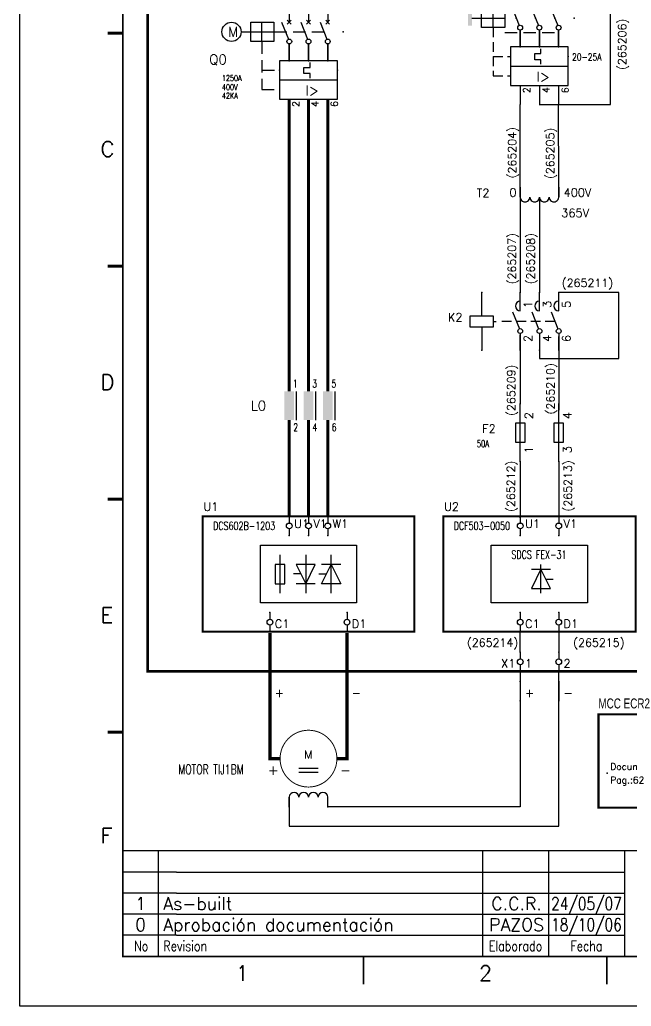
# Model space of a CAD drawing. Extents: x -25 to 1044, y -25744 to 292.
# Drawn here: x 172.5 to 295.2, y -6679.2 to -6481.2 of the extents above; entities that cross this region are included whole.
import ezdxf
from ezdxf.enums import TextEntityAlignment as Align

# ---------------------------------------------------------------- set-up
doc = ezdxf.new("R2010")
doc.units = 0
doc.header["$LTSCALE"] = 10
doc.header["$MEASUREMENT"] = 0
doc.linetypes.add('DASHDOT', pattern=[1, 0.5, -0.25, 0, -0.25])
doc.linetypes.add('HIDDEN', pattern=[0.375, 0.25, -0.125])
doc.layers.get('0').update_dxf_attribs({"linetype": 'CONTINUOUS'})
for name, color, linetype in [('$MKLNK', 7, 'HIDDEN'), ('1', 7, 'CONTINUOUS'), ('10', 5, 'CONTINUOUS'), ('102', 7, 'CONTINUOUS'), ('2', 7, 'CONTINUOUS'), ('4', 7, 'HIDDEN'), ('8', 1, 'CONTINUOUS'), ('9', 6, 'CONTINUOUS'), ('DIBUJO', 7, 'CONTINUOUS'), ('NODE', 7, 'CONTINUOUS')]:
    doc.layers.add(name, color=color, linetype=linetype)
doc.styles.add('HELV', font='HELVBLD.SHX', dxfattribs={"width": 1.2})
doc.styles.add('LABEL', font='SIMPLEX', dxfattribs={"width": 0.8, "height": 4})
doc.styles.add('ROMANS', font='romans')
doc.styles.get("Standard").update_dxf_attribs({"font": 'simplex'})

# ---------------------------------------------------------------- blocks, each defined once
blk = doc.blocks.new('NOD', base_point=(237.5, 170))
at = {"layer": 'NODE'}
blk.add_point((237.5, 170), dxfattribs=at)
blk = doc.blocks.new('$071501S')
at = {"layer": '2'}
for p, q in [((0, -6), (0, 0)), ((-3, -6), (3, -6)), ((-3, -9), (-3, -6)), ((3, -6), (3, -9)), ((3, -9), (-3, -9)), ((0, -9), (0, -15))]:
    blk.add_line(p, q, dxfattribs=at)
at = {"layer": '2', "rotation": 90}
for p in [(0, 0), (0, -15)]:
    blk.add_blockref('NOD', p, dxfattribs=at)
at = {"layer": '8'}
for tag, p in [('1A', (1, -3.325)), ('2A', (1, -13.325))]:
    blk.add_attdef(tag, p, '', height=2.15, dxfattribs=at)
at = {"layer": '9'}
blk.add_attdef('ID', text='', height=2.15, dxfattribs=at).set_placement((-5, -7.5), align=Align.RIGHT)
blk = doc.blocks.new('ACAD1F02')
at = {"layer": '2'}
for p, q in [((360, 150), (365, 150)), ((360, 149.03), (365, 149.03))]:
    blk.add_line(p, q, dxfattribs=at)
blk.add_lwpolyline([(355.12, 152.5, 0.25, 0.25, 1), (369.88, 152.5, 0.25, 0.25, 1)], format="xyseb", close=True, dxfattribs=at)
blk.add_text('M', height=2.15, dxfattribs=at).set_placement((362.5, 152.5), align=Align.CENTER)
blk = doc.blocks.new('$060303')
at = {"layer": '2'}
for p, q in [((0, 0), (2.5, 0)), ((0, -10), (2.5, -10))]:
    blk.add_line(p, q, dxfattribs=at)
for centre in [(2.5, -1.25), (2.5, -3.75), (2.5, -6.25), (2.5, -8.75)]:
    blk.add_arc(centre, 1.25, 270, 90, dxfattribs=at)
for p in [(0, 0), (0, -10)]:
    blk.add_blockref('NOD', p, dxfattribs=at)
at = {"layer": '8'}
for tag, p in [('1A', (1.5, -3.325)), ('2A', (1.5, -13.325))]:
    blk.add_attdef(tag, text='', height=2.15, dxfattribs=at).set_placement(p, align=Align.RIGHT)
at = {"layer": '9'}
blk.add_attdef('ID', text='', height=2.15, dxfattribs=at).set_placement((0, 1.175), align=Align.CENTER)
blk = doc.blocks.new('$$PLD12C')
for p, q in [((0, 2.5), (0, 0.75)), ((0, -0.75), (0, -2.5))]:
    blk.add_line(p, q)
at = {"layer": '2'}
blk.add_circle((0, 0), 0.75, dxfattribs=at)
for p in [(0, 2.5), (0, -2.5)]:
    blk.add_blockref('NOD', p, dxfattribs=at)
at = {"layer": '8'}
blk.add_attdef('*A', (1.25, -1.5), '', height=2.15, dxfattribs=at)
at = {"layer": '9'}
blk.add_attdef('ID', text='', height=2.15, dxfattribs=at).set_placement((-1.25, -1.5), align=Align.RIGHT)
blk = doc.blocks.new('$$PLD12')
blk.add_line((0, 2.5), (0, -2.5))
at = {"layer": '2'}
for p in [(0, 2.5), (0, -2.5)]:
    blk.add_blockref('NOD', p, dxfattribs=at)
at = {"layer": '8'}
blk.add_attdef('*A', (1.25, -1.5), '', height=2.15, dxfattribs=at)
at = {"layer": '9'}
blk.add_attdef('ID', text='', height=2.15, dxfattribs=at).set_placement((-1.25, -1.5), align=Align.RIGHT)
blk = doc.blocks.new('$$PLU21C')
for p, q in [((0, 2.5), (0, 0.75)), ((0, -0.75), (0, -2.5))]:
    blk.add_line(p, q)
at = {"layer": '2'}
blk.add_circle((0, 0), 0.75, dxfattribs=at)
for p in [(0, 2.5), (0, -2.5)]:
    blk.add_blockref('NOD', p, dxfattribs=at)
at = {"layer": '8'}
blk.add_attdef('*A', (1.25, -0.5), '', height=2.15, dxfattribs=at)
at = {"layer": '9'}
blk.add_attdef('ID', text='', height=2.15, dxfattribs=at).set_placement((-1.25, -0.5), align=Align.RIGHT)
blk = doc.blocks.new('$71302MS')
at = {"layer": '$MKLNK'}
blk.add_line((9, -7.5), (-5, -7.5), dxfattribs=at)
for p, q in [((0, -4.75), (0, 0)), ((5, -4.75), (5, 0)), ((10, -4.75), (10, 0)), ((0, -10.62), (0, -15)), ((5, -10.62), (5, -15)), ((10, -10.62), (10, -15))]:
    blk.add_line(p, q)
at = {"layer": '102'}
for p, q in [((-2, -5), (-0.23, -9.42)), ((3, -5), (4.77, -9.42)), ((8, -5), (9.77, -9.42))]:
    blk.add_line(p, q, dxfattribs=at)
for centre in [(0, -10), (5, -10), (10, -10)]:
    blk.add_circle(centre, 0.625, dxfattribs=at)
for centre in [(0, -3.5), (5, -3.5), (10, -3.5)]:
    blk.add_arc(centre, 1.25, 90, 270, dxfattribs=at)
at = {"layer": '2'}
for p in [(0, 0), (5, 0), (10, 0), (0, -15), (5, -15), (10, -15)]:
    blk.add_blockref('NOD', p, dxfattribs=at)
at = {"layer": '8', "flags": 8}
for tag, p in [('1A', (3.07, -4)), ('3A', (8.07, -4)), ('5A', (13.07, -4))]:
    blk.add_attdef(tag, p, '', height=2.15, rotation=90, dxfattribs=at)
for tag, p in [('2A', (3.07, -11)), ('4A', (8.07, -11)), ('6A', (13.07, -11))]:
    blk.add_attdef(tag, text='', height=2.15, rotation=90, dxfattribs=at).set_placement(p, align=Align.RIGHT)
at = {"layer": '9'}
blk.add_attdef('ID', text='', height=2.15, rotation=90, dxfattribs=at).set_placement((-7.25, -7.5), align=Align.CENTER)
blk = doc.blocks.new('$072101S')
at = {"layer": '2'}
for p, q in [((0, 0), (0, 15)), ((1.25, 10), (-1.25, 10)), ((-1.25, 10), (-1.25, 5)), ((1.25, 5), (1.25, 10)), ((-1.25, 5), (1.25, 5))]:
    blk.add_line(p, q, dxfattribs=at)
for p in [(0, 15), (0, 0)]:
    blk.add_blockref('NOD', p, dxfattribs=at)
at = {"layer": '8'}
blk.add_attdef('2A', (3.325, 11), '', height=2.15, rotation=90, dxfattribs=at)
blk.add_attdef('ID', text='', height=2.15, rotation=90, dxfattribs=at).set_placement((-2.25, 7.5), align=Align.CENTER)
blk.add_attdef('1A', text='', height=2.15, rotation=90, dxfattribs=at).set_placement((3.325, 4), align=Align.RIGHT)
blk = doc.blocks.new('KK')
for p, q in [((170.54, 197.03), (170.54, 201.39)), ((175.54, 197.03), (175.54, 201.39)), ((180.54, 197.03), (180.54, 201.41)), ((170.54, 187.03), (170.54, 182.03)), ((175.54, 187.03), (175.54, 182.03)), ((180.54, 187.03), (180.54, 182.03))]:
    blk.add_line(p, q)
for p in [(168.04, 194.53), (183.04, 194.53)]:
    blk.add_point(p)
at = {"layer": '102'}
for p, q in [((170.54, 212.03), (170.54, 207.03)), ((175.54, 212.03), (175.54, 207.03)), ((180.54, 212.03), (180.54, 207.03)), ((168.54, 207.03), (170.31, 202.61)), ((173.54, 207.03), (175.31, 202.61)), ((178.54, 207.03), (180.31, 202.61)), ((170.54, 201.4), (170.54, 197.03)), ((175.54, 201.4), (175.54, 197.03)), ((180.54, 201.4), (180.54, 197.03)), ((183.04, 197.03), (168.04, 197.03)), ((168.04, 197.03), (168.04, 192.03)), ((174.36, 195.31), (175.96, 195.31)), ((174.36, 193.71), (174.36, 195.31)), ((175.96, 195.31), (175.96, 196.53)), ((183.04, 192.03), (183.04, 197.03)), ((175.96, 193.71), (174.36, 193.71)), ((175.96, 192.53), (175.96, 193.71)), ((168.04, 192.03), (183.04, 192.03)), ((168.04, 192.03), (168.04, 187.03)), ((183.04, 187.03), (183.04, 192.03)), ((168.04, 187.03), (183.04, 187.03))]:
    blk.add_line(p, q, dxfattribs=at)
for centre in [(170.54, 202.03), (175.54, 202.03), (180.54, 202.03)]:
    blk.add_circle(centre, 0.625, dxfattribs=at)
for p in [(169.54, 204.53), (174.54, 204.53), (179.54, 204.53), (184.54, 204.53)]:
    blk.add_point(p, dxfattribs=at)
at = {"layer": '2', "linetype": 'HIDDEN'}
for p, q in [((163.54, 202.03), (163.54, 189.53)), ((163.54, 194.53), (168.04, 194.53)), ((163.54, 189.53), (168.04, 189.53))]:
    blk.add_line(p, q, dxfattribs=at)
at = {"layer": '2'}
blk.add_trace([(158.04, 206.53), (157.04, 206.53), (158.04, 202.53), (157.04, 202.53)], dxfattribs=at)
at = {"layer": 'DIBUJO'}
for p, q in [((160.54, 202.03), (160.54, 207.03)), ((160.54, 207.03), (166.54, 207.03)), ((163.54, 202.03), (163.54, 207.03)), ((166.54, 207.03), (166.54, 202.03)), ((171.04, 207.53), (170.04, 206.53)), ((170.04, 207.53), (171.04, 206.53)), ((175.04, 207.53), (176.04, 206.53)), ((176.04, 207.53), (175.04, 206.53)), ((180.04, 207.53), (181.04, 206.53)), ((181.04, 207.53), (180.04, 206.53)), ((158.04, 204.53), (166.54, 204.53)), ((166.54, 202.03), (160.54, 202.03))]:
    blk.add_line(p, q, dxfattribs=at)
at = {"layer": '2'}
for p in [(170.54, 212.03), (175.54, 212.03), (180.54, 212.03), (170.54, 197.03), (175.54, 197.03), (180.54, 197.03)]:
    blk.add_blockref('NOD', p, dxfattribs=at)
at = {"layer": '102'}
blk.add_text('I>', height=2.52, dxfattribs=at).set_placement((176.51, 188.04), align=Align.CENTER)
at = {"layer": 'DIBUJO', "color": 1, "style": 'ROMANS'}
for s, p in [('1', (173.15, 207.2)), ('3', (178.15, 207.2)), ('5', (183.15, 207.2)), ('2', (173.15, 185.01)), ('4', (178.15, 185.01)), ('6', (183.15, 185.01))]:
    blk.add_text(s, height=1.8, rotation=90, dxfattribs=at).set_placement(p)
at = {"layer": 'DIBUJO', "color": 6, "style": 'ROMANS'}
blk.add_attdef('REFERENCIA', (158.04, 210.03), '', height=1.8, dxfattribs=at)
at = {"layer": 'DIBUJO', "color": 6, "style": 'ROMANS', "width": 0.8}
blk.add_attdef('REGULACION', (184.04, 193.53), '', height=1.8, dxfattribs=at)
blk = doc.blocks.new('newcajec')
at = {"layer": '1'}
for p, q in [((179.4, 20.85), (0.13, 20.85)), ((7, 20.85), (7, 0)), ((71, 20.85), (71, 0)), ((84, 20.85), (84, 0.09)), ((99, 20.85), (99, 0)), ((10.6, 16.64), (0, 16.64)), ((10.6, 16.64), (99, 16.64)), ((10.6, 12.48), (0, 12.48)), ((10.6, 12.48), (99, 12.48)), ((10.6, 8.32), (0, 8.32)), ((10.6, 8.32), (99, 8.32)), ((10.6, 4.16), (0, 4.16)), ((10.6, 4.16), (99, 4.16))]:
    blk.add_line(p, q, dxfattribs=at)
at = {"layer": '1', "const_width": 0.3}
blk.add_lwpolyline([(0, 0), (0, 272.5), (383, 272.5), (383, 0)], close=True, dxfattribs=at)
at = {"layer": '1'}
for points in [[(-2.99, 182.23, 0.6, 0.6, 0), (-0.18, 182.23, 0.6, 0.6, 0)], [(-2.99, 136.23, 0.6, 0.6, 0), (-0.18, 136.23, 0.6, 0.6, 0)], [(-2.99, 90.23, 0.6, 0.6, 0), (-0.18, 90.23, 0.6, 0.6, 0)], [(-2.99, 44.23, 0.6, 0.6, 0), (-0.18, 44.23, 0.6, 0.6, 0)], [(47.5, -5.5, 0.3, 0.3, 0), (47.5, -0.09, 0.3, 0.3, 0)], [(95.5, -5.5, 0.3, 0.3, 0), (95.5, -0.09, 0.3, 0.3, 0)]]:
    blk.add_lwpolyline(points, format="xyseb", dxfattribs=at)
at = {"layer": '1', "style": 'ROMANS'}
for s, p in [('C', (-4.37, 157.84)), ('D', (-4.37, 111.84)), ('E', (-4.37, 65.84)), ('F', (-4.37, 22.34)), ('1', (22.29, -4.82)), ('2', (70.29, -4.82))]:
    blk.add_text(s, height=3, dxfattribs=at).set_placement(p)
at = {"layer": '1', "style": 'LABEL', "width": 0.8}
for s, p in [('No', (2.23, 1.05)), ('Revision', (8, 1.05))]:
    blk.add_text(s, height=2, dxfattribs=at).set_placement(p)
for s, p in [('Elaborado', (77.5, 1.05)), ('Fecha', (91.5, 1.05))]:
    blk.add_text(s, height=2, dxfattribs=at).set_placement(p, align=Align.CENTER)
at = {"layer": '10', "style": 'ROMANS'}
for tag, p in [('REV41', (3.5, 18.74)), ('REV43', (77.7, 18.74)), ('REV31', (3.5, 14.58)), ('REV33', (77.7, 14.58)), ('REV21', (3.5, 10.42)), ('REV23', (77.7, 10.42)), ('REV11', (3.5, 6.27)), ('REV13', (77.7, 6.27))]:
    blk.add_attdef(tag, text='', height=2.5, dxfattribs=at).set_placement(p, align=Align.MIDDLE)
for tag, p, height in [('REV42', (8, 17.49), 2.5), ('SHEETNAME1', (100.5, 15.83), 2.5), ('DOCUMENTTYPE', (216.43, 16.8), 2.5), ('NOTA', (305.32, 15.8), 3), ('REV32', (8, 13.33), 2.5), ('DESIGNCHECK', (180.74, 14.83), 2.5), ('SHEETNAME2', (100.5, 11.67), 2.5), ('OBJECT', (216.43, 12.4), 2.5), ('ORDER', (305.32, 7.3), 4.5), ('REV22', (8, 9.17), 2.5), ('SHEETNAME3', (100.5, 7.51), 2.5), ('DRAWINGCHECK', (180.53, 7.71), 2.5), ('CUSTOMER', (216.43, 8.08), 2.5), ('REV12', (8, 5.01), 2.5), ('SHEETNAME4', (100.5, 3.35), 2.5), ('DOCUMENT_ID', (305.32, 0.93), 4.4), ('USER', (180.63, 0.71), 2.5), ('DEPARTMENT', (271.93, 1.05), 2.5)]:
    blk.add_attdef(tag, p, '', height=height, dxfattribs=at)
for tag, width, p, p2 in [('REV44', 1.221199, (84.53, 17.49), (98.48, 17.49)), ('REV34', 1.221199, (84.53, 13.33), (98.48, 13.33)), ('REV24', 1.221199, (84.53, 9.17), (98.48, 9.17)), ('REV14', 1.221199, (84.53, 5.01), (98.48, 5.01)), ('CREATED2', 7.039915, (282.71, 1.05), (301.14, 1.05))]:
    blk.add_attdef(tag, text='', height=2.5, dxfattribs=dict(at, width=width)).set_placement(p, p2, align=Align.FIT)
for tag, p in [('SHEET', (382, 7.43)), ('NEXTSHEET', (382, 0.5))]:
    blk.add_attdef(tag, text='', height=2.5, dxfattribs=at).set_placement(p, align=Align.RIGHT)
blk = doc.blocks.new('$PP313')
at = {"layer": '2'}
blk.add_blockref('NOD', (0, 0), dxfattribs=at)
at = {"layer": '8'}
blk.add_attdef('1A', (1, -3.325), '', height=2.15, dxfattribs=at)
at = {"layer": '9'}
blk.add_attdef('ID', (1, 1), '', height=2.15, dxfattribs=at)

msp = doc.modelspace()

# ---------------------------------------------------------------- linework, layer by layer
for p, q in [((226.56, -6489.45), (226.56, -6486.08)), ((230.42, -6489.45), (230.42, -6486.08)), ((234.28, -6489.45), (234.28, -6486.07))]:
    msp.add_line(p, q)
for p in [(224.62, -6491.38), (236.21, -6491.38)]:
    msp.add_point(p)
at = {"layer": '102'}
for p, q in [((226.56, -6477.87), (226.56, -6481.73)), ((230.42, -6477.87), (230.42, -6481.73)), ((234.28, -6477.87), (234.28, -6481.73)), ((225.01, -6481.73), (226.38, -6485.14)), ((228.87, -6481.73), (230.24, -6485.14)), ((232.73, -6481.73), (234.1, -6485.14)), ((226.56, -6486.07), (226.56, -6489.45)), ((230.42, -6486.07), (230.42, -6489.45)), ((234.28, -6486.07), (234.28, -6489.45)), ((236.21, -6489.45), (224.62, -6489.45)), ((224.62, -6489.45), (224.62, -6493.31)), ((230.74, -6490.78), (230.74, -6489.84)), ((236.21, -6493.31), (236.21, -6489.45)), ((229.5, -6492.02), (229.5, -6490.78)), ((229.5, -6490.78), (230.74, -6490.78)), ((224.62, -6493.31), (236.21, -6493.31)), ((224.62, -6493.31), (224.62, -6497.17)), ((230.74, -6492.02), (229.5, -6492.02)), ((230.74, -6492.93), (230.74, -6492.02)), ((236.21, -6497.17), (236.21, -6493.31)), ((224.62, -6497.17), (236.21, -6497.17)), ((226.56, -6555.76), (226.56, -6551.9)), ((230.42, -6555.76), (230.42, -6551.9)), ((234.28, -6555.76), (234.28, -6551.9)), ((226.56, -6561.55), (226.56, -6565.41)), ((230.42, -6561.55), (230.42, -6565.41)), ((234.28, -6561.55), (234.28, -6565.41))]:
    msp.add_line(p, q, dxfattribs=at)
for centre in [(226.56, -6485.59), (230.42, -6485.59), (234.28, -6485.59)]:
    msp.add_circle(centre, 0.483, dxfattribs=at)
for p in [(225.78, -6483.66), (229.64, -6483.66), (233.5, -6483.66), (237.37, -6483.66)]:
    msp.add_point(p, dxfattribs=at)
for points in [[(227.52, -6555.76), (225.59, -6555.76), (227.52, -6561.55), (225.59, -6561.55)], [(231.38, -6555.76), (229.45, -6555.76), (231.38, -6561.55), (229.45, -6561.55)], [(235.24, -6555.76), (233.31, -6555.76), (235.24, -6561.55), (233.31, -6561.55)]]:
    msp.add_solid(points, dxfattribs=at)
at = {"layer": '2', "color": 7}
for p, q in [((290.98, -6498.26), (290.98, -6475)), ((276.72, -6498.26), (290.98, -6498.26)), ((272.89, -6516.81), (272.89, -6514.88)), ((280.61, -6516.81), (280.61, -6514.88)), ((292.65, -6535.97), (280.61, -6535.97)), ((292.65, -6549.17), (292.65, -6535.97)), ((272.89, -6547.55), (272.89, -6544.43)), ((280.61, -6547.55), (280.61, -6544.75)), ((276.75, -6547.55), (276.75, -6549.17)), ((276.75, -6549.17), (292.65, -6549.17)), ((227.96, -6555.82), (227.96, -6561.55)), ((231.82, -6555.82), (231.82, -6561.55)), ((235.68, -6555.82), (235.68, -6561.55)), ((272.89, -6576.91), (272.89, -6580.99)), ((280.61, -6576.91), (280.61, -6580.91)), ((220.76, -6598.23), (220.76, -6586.65)), ((220.76, -6586.65), (240.07, -6586.65)), ((240.07, -6586.65), (240.07, -6598.23)), ((267.09, -6598.23), (267.09, -6586.65)), ((267.09, -6586.65), (286.4, -6586.65)), ((286.4, -6586.65), (286.4, -6598.23)), ((240.07, -6598.23), (220.76, -6598.23)), ((286.4, -6598.23), (267.09, -6598.23)), ((272.89, -6608.12), (272.89, -6603.87)), ((280.61, -6603.92), (280.61, -6608.28)), ((272.89, -6611.98), (272.89, -6639.13)), ((280.61, -6642.99), (280.61, -6611.98)), ((226.56, -6637.2), (226.56, -6642.99)), ((272.89, -6639.13), (234.28, -6639.13)), ((226.56, -6642.99), (280.61, -6642.99))]:
    msp.add_line(p, q, dxfattribs=at)
at = {"layer": '2', "linetype": 'HIDDEN'}
for p, q in [((223.57, -6483.66), (233.49, -6483.66)), ((221.06, -6485.59), (221.06, -6495.24)), ((221.12, -6491.38), (224.62, -6491.38)), ((221.06, -6495.24), (224.62, -6495.24))]:
    msp.add_line(p, q, dxfattribs=at)
at = {"layer": '2', "color": 7, "linetype": 'HIDDEN'}
msp.add_line((269.78, -6483.77), (279.81, -6483.77), dxfattribs=at)
at = {"layer": '2'}
for p, q in [((272.89, -6514.88), (272.86, -6498.26)), ((280.61, -6514.88), (280.59, -6498.26)), ((272.89, -6516.81), (272.89, -6535.97)), ((276.75, -6516.81), (276.75, -6535.97)), ((267.48, -6541.76), (268.06, -6541.76)), ((272.89, -6547.55), (272.89, -6558.29)), ((280.61, -6547.55), (280.61, -6559.53)), ((272.89, -6569.87), (272.89, -6576.91)), ((280.61, -6569.87), (280.61, -6576.91)), ((224.71, -6596.3), (224.71, -6588.58)), ((229.85, -6588.58), (229.85, -6596.3)), ((234.94, -6596.3), (234.94, -6588.58)), ((223.74, -6590.51), (223.74, -6594.37)), ((225.67, -6590.51), (223.74, -6590.51)), ((225.67, -6594.37), (225.67, -6590.51)), ((227.92, -6590.51), (229.85, -6594.37)), ((231.78, -6590.51), (227.92, -6590.51)), ((229.85, -6594.37), (231.78, -6590.51)), ((233.01, -6594.37), (234.94, -6590.51)), ((236.87, -6590.51), (233.01, -6590.51)), ((234.94, -6590.51), (236.87, -6594.37)), ((277.05, -6596.3), (277.05, -6590.51)), ((228.82, -6592.4), (227.4, -6592.4)), ((233.91, -6592.48), (232.49, -6592.48)), ((275.12, -6591.47), (278.99, -6591.47)), ((277.05, -6591.47), (275.12, -6595.33)), ((278.99, -6595.33), (277.05, -6591.47)), ((223.74, -6594.37), (225.67, -6594.37)), ((231.78, -6594.37), (227.92, -6594.37)), ((236.87, -6594.37), (233.01, -6594.37)), ((278.08, -6593.45), (279.51, -6593.45)), ((275.12, -6595.33), (278.99, -6595.33))]:
    msp.add_line(p, q, dxfattribs=at)
at = {"layer": '2', "color": 3, "linetype": 'DASHDOT', "const_width": 0.541}
msp.add_lwpolyline([(392.09, -6611.98), (198.14, -6611.98), (198.14, -6401.89)], dxfattribs=at)
at = {"layer": '2', "color": 7, "const_width": 0.618}
for points in [[(226.56, -6497.17), (226.56, -6531.17)], [(230.42, -6497.17), (230.42, -6531.17)], [(234.28, -6497.17), (234.28, -6531.17)], [(236.21, -6629.48), (238.14, -6629.48), (238.14, -6604.26)]]:
    msp.add_lwpolyline(points, dxfattribs=at)
at = {"layer": '2', "color": 7}
for points in [[(226.56, -6531.17, 0.618, 0.618, 0), (226.56, -6555.76, 0.618, 0.618, 0)], [(230.42, -6531.17, 0.618, 0.618, 0), (230.42, -6555.76, 0.618, 0.618, 0)], [(234.28, -6531.17, 0.618, 0.618, 0), (234.28, -6555.76, 0.618, 0.618, 0)], [(226.56, -6561.55, 0.618, 0.618, 0), (226.56, -6580.86, 0.618, 0.618, 0)], [(230.42, -6561.55, 0.618, 0.618, 0), (230.42, -6580.86, 0.618, 0.618, 0)], [(234.28, -6561.55, 0.618, 0.618, 0), (234.28, -6580.86, 0.618, 0.618, 0)], [(209.18, -6604.02, 0.386, 0.386, 0), (251.65, -6604.02, 0.386, 0.386, 0), (251.65, -6580.86, 0.386, 0.386, 0), (209.18, -6580.86, 0.386, 0.386, 0), (209.18, -6604.02, 0.386, 0.386, 0)], [(257.44, -6604.02, 0.386, 0.386, 0), (296.05, -6604.02, 0.386, 0.386, 0), (296.05, -6580.86, 0.386, 0.386, 0), (257.44, -6580.86, 0.386, 0.386, 0), (257.44, -6604.02, 0.386, 0.386, 0)], [(224.62, -6629.48, 0.618, 0.618, 0), (222.69, -6629.48, 0.618, 0.618, 0), (222.69, -6604.26, 0.618, 0.618, 0)]]:
    msp.add_lwpolyline(points, format="xyseb", dxfattribs=at)
at = {"layer": '2', "color": 3, "linetype": 'DASHDOT'}
msp.add_lwpolyline([(288.6, -6620.57, 0.437, 0.437, 0), (317.28, -6620.57, 0.437, 0.437, 0), (317.28, -6639.32, 0.437, 0.437, 0), (288.6, -6639.32, 0.437, 0.437, 0), (288.6, -6620.57, 0.437, 0.437, 0)], format="xyseb", dxfattribs=at)
at = {"layer": '2', "color": 7}
msp.add_circle((214.97, -6483.66), 1.93, dxfattribs=at)
at = {"layer": 'DIBUJO'}
for p, q in [((218.83, -6481.73), (223.47, -6481.73)), ((218.83, -6485.59), (218.83, -6481.73)), ((221.06, -6485.59), (221.06, -6481.73)), ((223.47, -6481.73), (223.47, -6485.59)), ((226.17, -6481.34), (226.94, -6482.12)), ((226.94, -6481.34), (226.17, -6482.12)), ((230.8, -6481.34), (230.03, -6482.12)), ((230.03, -6481.34), (230.8, -6482.12)), ((234.66, -6481.34), (233.89, -6482.12)), ((233.89, -6481.34), (234.66, -6482.12)), ((216.9, -6483.66), (223.47, -6483.66)), ((223.47, -6485.59), (218.83, -6485.59))]:
    msp.add_line(p, q, dxfattribs=at)
msp.add_lwpolyline([(172.49, -6382.15), (592.49, -6382.15), (592.49, -6679.15), (172.49, -6679.15), (172.49, -6382.15)], dxfattribs=at)

# ---------------------------------------------------------------- block references
at = {"layer": '2', "color": 7}
ref = msp.add_blockref('newcajec', (193.17, -6669.15), dxfattribs=dict(at, xscale=1.016513761467891, yscale=1.016513761467891, zscale=1.016513761467891))
ref.add_attrib('REV24', '24/05/07', dxfattribs={"layer": '10', "height": 2.541, "style": 'ROMANS', "width": 0.728168}).set_placement((279.09, -6659.83), (293.27, -6659.83), align=Align.FIT)
ref.add_attrib('REV22', 'As-built', (201.3, -6659.83), dxfattribs={"layer": '10', "height": 2.541, "style": 'ROMANS'})
ref.add_attrib('REV12', 'Aprobación documentación', (201.3, -6664.06), dxfattribs={"layer": '10', "height": 2.5413, "style": 'ROMANS'})
ref.add_attrib('REV21', '1', dxfattribs={"layer": '10', "height": 2.54, "style": 'ROMANS'}).set_placement((196.72, -6658.56), align=Align.MIDDLE)
ref.add_attrib('REV11', '0', dxfattribs={"layer": '10', "height": 2.54, "style": 'ROMANS'}).set_placement((196.72, -6662.79), align=Align.MIDDLE)
ref.add_attrib('REV14', '18/10/06', dxfattribs={"layer": '10', "height": 2.541, "style": 'ROMANS', "width": 0.728168}).set_placement((279.09, -6664.06), (293.27, -6664.06), align=Align.FIT)
ref.add_attrib('REV23', 'C.C.R.', dxfattribs={"layer": '10', "height": 2.541, "style": 'ROMANS'}).set_placement((272.15, -6658.56), align=Align.MIDDLE)
ref.add_attrib('REV13', 'PAZOS', dxfattribs={"layer": '10', "height": 2.541, "style": 'ROMANS'}).set_placement((272.15, -6662.79), align=Align.MIDDLE)
at = {"layer": '2', "color": 7, "xscale": 0.7721706498972156, "yscale": 0.7721706498972156, "zscale": 0.7721706498972156}
for name, p, values in [('KK', (141.18, -6638.82), {'REFERENCIA': 'Q2', 'REGULACION': '20-25A'}), ('$072101S', (280.61, -6569.87), {'1A': '3', '2A': '4'}), ('$$PLU21C', (226.56, -6582.79), {'*A': 'U1'}), ('$$PLU21C', (230.42, -6582.79), {'*A': 'V1'}), ('$$PLU21C', (234.28, -6582.79), {'*A': 'W1'}), ('$$PLU21C', (272.89, -6582.79), {'*A': 'U1'}), ('$$PLU21C', (280.61, -6582.79), {'*A': 'V1'}), ('$$PLD12C', (222.69, -6602.09), {'*A': 'C1'}), ('$$PLD12C', (238.14, -6602.09), {'*A': 'D1'}), ('$$PLD12C', (272.89, -6602.09), {'*A': 'C1'}), ('$$PLD12C', (280.61, -6602.09), {'*A': 'D1'}), ('$$PLD12C', (272.89, -6610.05), {'ID': 'X1', '*A': '1'}), ('$$PLD12C', (280.61, -6610.05), {'*A': '2'}), ('$$PLD12', (222.69, -6615.96), {'*A': '+'}), ('$$PLD12', (238.14, -6615.96), {'*A': '-'}), ('$$PLD12', (272.89, -6615.96), {'*A': '+'}), ('$$PLD12', (280.61, -6615.96), {'*A': '-'})]:
    msp.add_blockref(name, p, dxfattribs=at).add_auto_attribs(values)
at = {"layer": '2', "xscale": 0.7721706498972156, "yscale": 0.7721706498972156, "zscale": 0.7721706498972156}
for p in [(226.56, -6489.45), (230.42, -6489.45), (234.28, -6489.45)]:
    msp.add_blockref('NOD', p, dxfattribs=at)
at = {"layer": '2', "color": 7}
ref = msp.add_blockref('$060303', (280.61, -6514.88), dxfattribs=dict(at, xscale=0.7721706498972156, yscale=0.7721706498972156, zscale=0.7721706498972156, rotation=270))
ref.add_attrib('ID', 'T2', dxfattribs={"layer": '9', "height": 1.66}).set_placement((265.43, -6516.81), align=Align.CENTER)
ref.add_attrib('1A', '400V', dxfattribs={"layer": '8', "height": 1.66}).set_placement((287.14, -6516.73), align=Align.RIGHT)
ref.add_attrib('2A', '0', dxfattribs={"layer": '8', "height": 1.66}).set_placement((272.14, -6516.73), align=Align.RIGHT)
at = {"layer": '2'}
for name, p, xscale, yscale, zscale, values in [('$71302MS', (272.89, -6535.97), 0.7721706498972156, 0.7721706498972156, 0.7721706498972156, {'1A': '1', '2A': '2', '3A': '3', '4A': '4', '5A': '5', '6A': '6'}), ('$PP313', (290.31, -6632.36), 0.6242349857832586, 0.6242349857832586, 0.6242349857832586, {'ID': 'Documento 11020_ECR2', '1A': 'Pag.:62'})]:
    msp.add_blockref(name, p, dxfattribs=dict(at, xscale=xscale, yscale=yscale, zscale=zscale)).add_auto_attribs(values)
at = {"layer": '2', "xscale": 0.7721706498972156, "yscale": 0.7721706498972156, "zscale": 0.7721706498972156}
for name, p, rotation in [('NOD', (226.56, -6551.9), 270), ('NOD', (230.42, -6551.9), 270), ('NOD', (234.28, -6551.9), 270), ('NOD', (226.56, -6565.41), 270), ('NOD', (230.42, -6565.41), 270), ('NOD', (234.28, -6565.41), 270), ('NOD', (272.89, -6581.1), 270), ('$060303', (226.56, -6639.13), 90)]:
    msp.add_blockref(name, p, dxfattribs=dict(at, rotation=rotation))
at = {"layer": '2', "color": 7}
ref = msp.add_blockref('$072101S', (272.89, -6569.87), dxfattribs=dict(at, xscale=0.7721706498972156, yscale=0.7721706498972156, zscale=0.7721706498972156))
ref.add_attrib('ID', 'F2', dxfattribs={"layer": '8', "height": 1.66}).set_placement((266.62, -6564.08), align=Align.CENTER)
ref.add_attrib('1A', '1', dxfattribs={"layer": '8', "height": 1.66, "rotation": 90}).set_placement((275.45, -6566.78), align=Align.RIGHT)
ref.add_attrib('2A', '2', (275.45, -6561.38), dxfattribs={"layer": '8', "height": 1.66, "rotation": 90})
at = {"layer": '2', "color": 7, "xscale": 0.7721706498972156, "yscale": 0.7721706498972156, "zscale": 0.7721706498972156}
msp.add_blockref('ACAD1F02', (-49.5, -6747.23), dxfattribs=at)
at = {"layer": '4'}
ref = msp.add_blockref('$071501S', (265.16, -6535.97), dxfattribs=dict(at, xscale=0.7721706498972156, yscale=0.7721706498972156, zscale=0.7721706498972156))
ref.add_attrib('ID', 'K2', dxfattribs={"layer": '9', "height": 1.66}).set_placement((261.3, -6541.76), align=Align.RIGHT)

# ---------------------------------------------------------------- texts
at = {"layer": '102'}
msp.add_text('I>', height=1.946, dxfattribs=at).set_placement((231.16, -6496.4), align=Align.CENTER)
at = {"layer": '2', "color": 6}
for s, p in [('(265206)', (294.13, -6491.31)), ('(265204)', (272.06, -6513.06)), ('(265205)', (279.7, -6513.19)), ('(265207)', (272.04, -6534.32)), ('(265208)', (275.79, -6534.32)), ('(265209)', (271.89, -6560.71)), ('(265210)', (279.77, -6560.41)), ('(265212)', (271.83, -6579.97)), ('(265213)', (283.26, -6579.9))]:
    msp.add_text(s, height=1.622, rotation=90, dxfattribs=at).set_placement(p)
at = {"layer": '2', "color": 7}
for s, height, p in [('M', 1.97, (214.31, -6484.63)), ('Q0', 1.967, (210.49, -6490.18))]:
    msp.add_text(s, height=height, dxfattribs=at).set_placement(p)
at = {"layer": '2', "color": 7, "style": 'ROMANS', "width": 0.7}
for s, height, p in [('1250A', 1.158, (213.04, -6493.52)), ('400V', 1.158, (213.04, -6495.34)), ('42KA', 1.158, (213.04, -6497.06)), ('1', 1.54, (227.33, -6555)), ('3', 1.54, (231.19, -6555)), ('5', 1.54, (235.05, -6555)), ('2', 1.54, (227.38, -6563.75)), ('4', 1.54, (231.24, -6563.75)), ('6', 1.54, (235.1, -6563.75)), ('50A', 1.39, (264.2, -6566.98))]:
    msp.add_text(s, height=height, dxfattribs=at).set_placement(p)
at = {"layer": '2', "color": 6}
for s, height, p in [('365V', 1.668, (281.12, -6520.83)), ('(265211)', 1.622, (281.23, -6534.84)), ('U1', 1.668, (209.35, -6579.74)), ('U2', 1.668, (257.61, -6579.74)), ('(265214)', 1.622, (262.2, -6607.01)), ('(265215)', 1.622, (283.52, -6607.01))]:
    msp.add_text(s, height=height, dxfattribs=at).set_placement(p)
at = {"layer": '2', "color": 7, "style": 'ROMANS'}
for s, p in [('L0', (218.83, -6559.62)), ('+', (222.28, -6632.72)), ('-', (236.78, -6632.72))]:
    msp.add_text(s, height=1.93, dxfattribs=at).set_placement(p)
at = {"layer": '2', "color": 6, "style": 'ROMANS', "width": 0.7}
for s, p in [('DCS602B-1203', (211.28, -6583.6)), ('DCF503-0050', (259.54, -6583.6)), ('SDCS FEX-31', (271.12, -6589.39))]:
    msp.add_text(s, height=1.6679, dxfattribs=at).set_placement(p)
at = {"layer": '2', "style": 'HELV', "width": 0.68022}
msp.add_text('MCC ECR2', height=1.998, dxfattribs=at).set_placement((288.57, -6619.4), (298.92, -6619.4), align=Align.FIT)
at = {"layer": '2', "color": 7, "style": 'ROMANS', "width": 0.7}
msp.add_text('MOTOR TIJ1BM', height=1.9304, dxfattribs=at).set_placement((210.85, -6632.6), align=Align.CENTER)
at = {"layer": 'DIBUJO', "color": 1, "style": 'ROMANS'}
for s, p in [('2', (228.57, -6498.73)), ('4', (232.43, -6498.73)), ('6', (236.29, -6498.73))]:
    msp.add_text(s, height=1.39, rotation=90, dxfattribs=at).set_placement(p)

doc.saveas('drawing.dxf')
